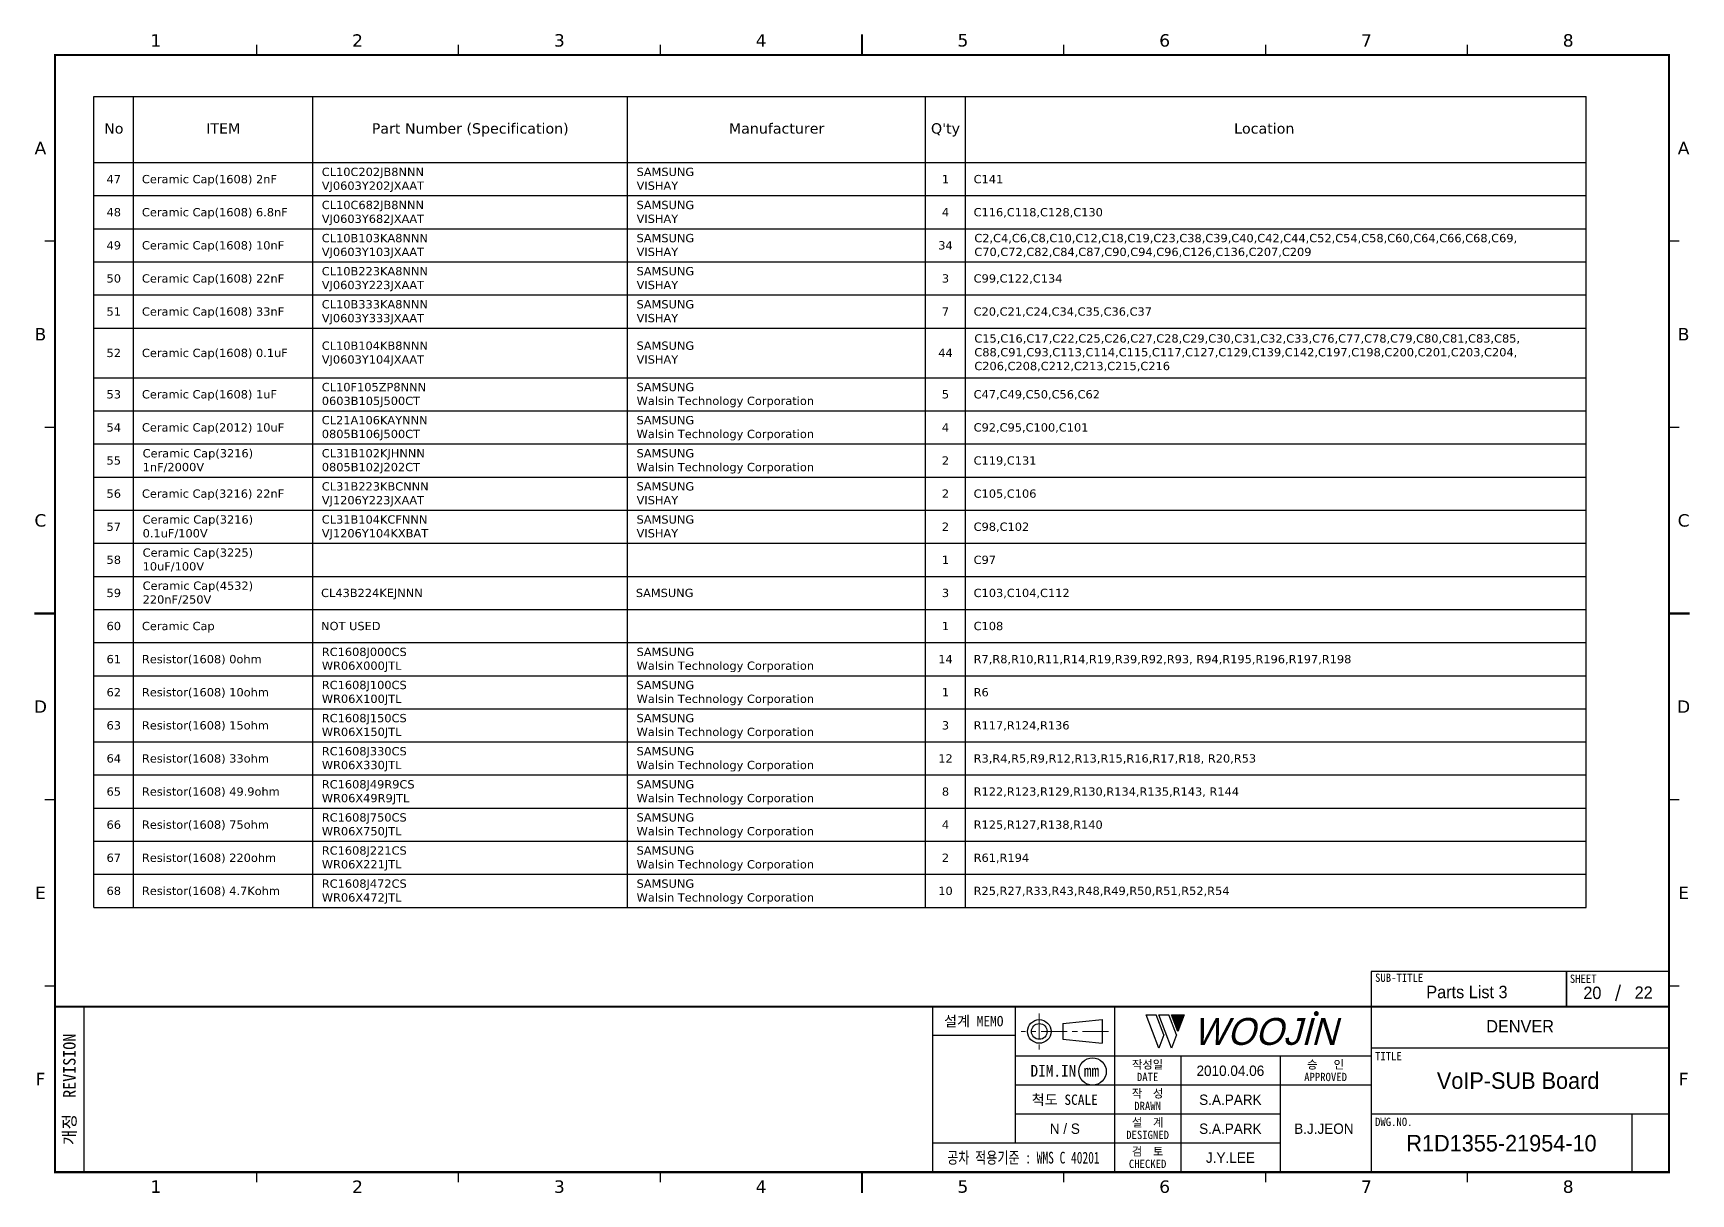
# Model space of a CAD drawing. Extents: x -695 to 953, y -753 to 181.
# Drawn here: x 24.3 to 424.8, y -753.5 to -473 of the extents above; entities that cross this region are included whole.
import ezdxf
from ezdxf.enums import TextEntityAlignment as Align

# ---------------------------------------------------------------- set-up
doc = ezdxf.new("R2010")
doc.units = 0
doc.header["$LTSCALE"] = 5
doc.header["$MEASUREMENT"] = 0
doc.linetypes.add('CENTER', pattern=[2, 1.25, -0.25, 0.25, -0.25])
doc.layers.get('0').update_dxf_attribs({"linetype": 'CONTINUOUS', "lineweight": 25})
doc.layers.add('2', color=2, linetype='CENTER', lineweight=13)
doc.layers.add('4', color=4, linetype='CONTINUOUS', lineweight=18)
for name, color, linetype in [('SHEET', 3, 'CONTINUOUS'), ('문자', 4, 'CONTINUOUS'), ('테두리', 3, 'CONTINUOUS')]:
    doc.layers.add(name, color=color, linetype=linetype)
doc.styles.add('MARK', font='ARLRDBD.TTF')
doc.styles.get("Standard").update_dxf_attribs({"font": 'verdana.ttf'})
doc.styles.add('굴림', font='')
doc.styles.add('굴림체', font='')
doc.styles.get('굴림').set_extended_font_data('Gulim')
doc.styles.get('굴림체').set_extended_font_data('GulimChe')

# ---------------------------------------------------------------- blocks, each defined once
blk = doc.blocks.new('B')
at = {"layer": '문자'}
blk.add_hatch(color=256, dxfattribs=at).paths.add_polyline_path([(13.79, 10), (15.31, 6), (16.84, 10)])
at = {"color": 4, "const_width": 0.6}
blk.add_lwpolyline([(48.46, 10.32, 1), (49.06, 10.32, 1)], format="xyb", close=True, dxfattribs=at)
at = {"layer": '문자'}
for p, q in [((10.73, 2), (7.68, 10)), ((7.68, 10), (10.09, 10)), ((11.94, 5.16), (10.09, 10)), ((10.73, 10), (13.15, 10)), ((13.79, 2), (10.73, 10)), ((14.99, 5.16), (13.15, 10)), ((13.79, 10), (16.84, 10)), ((15.31, 6), (13.79, 10)), ((16.84, 10), (15.31, 6)), ((11.94, 5.16), (10.73, 2)), ((14.99, 5.16), (13.79, 2))]:
    blk.add_line(p, q, dxfattribs=at)
at = {"layer": '문자', "style": 'MARK', "oblique": 15}
blk.add_text('WOOJIN', height=6.5, dxfattribs=at).set_placement((36.4, 6), align=Align.MIDDLE_CENTER)
blk = doc.blocks.new('C')
blk.add_line((15, 285), (15, 285))
at = {"layer": '2'}
for p, q in [((252.83, 53.35), (252.83, 44.65)), ((269.53, 49), (248.48, 49))]:
    blk.add_line(p, q, dxfattribs=at)
at = {"layer": 'SHEET'}
for p, q in [((393.14, 60.3), (392.07, 56.28)), ((22, 55), (22, 15)), ((227, 55), (227, 15)), ((247, 55), (247, 22)), ((271, 55), (271, 15)), ((271, 55), (271, 15)), ((333, 55), (333, 15)), ((247, 48), (227, 48)), ((405, 45), (333, 45)), ((333, 43), (247, 43)), ((287, 43), (287, 15)), ((311, 43), (311, 15)), ((333, 36), (247, 36)), ((311, 29), (247, 29)), ((405, 29), (333, 29)), ((396, 29), (396, 15)), ((311, 22), (227, 22))]:
    blk.add_line(p, q, dxfattribs=at)
at = {"layer": 'SHEET', "color": 4}
for p, q in [((258.53, 50.9), (268.03, 51.85)), ((258.53, 50.9), (258.53, 47.1)), ((268.03, 51.85), (268.03, 46.15)), ((258.53, 47.1), (268.03, 46.15))]:
    blk.add_line(p, q, dxfattribs=at)
at = {"layer": 'SHEET'}
for points in [[(333, 55), (380.19, 55), (380.19, 63.49), (333, 63.49)], [(380.19, 55), (405, 55), (405, 63.49), (380.19, 63.49)]]:
    blk.add_lwpolyline(points, close=True, dxfattribs=at)
at = {"layer": 'SHEET', "color": 4}
for radius in [2.85, 1.9]:
    blk.add_circle((252.83, 49), radius, dxfattribs=at)
at = {"layer": 'SHEET'}
blk.add_circle((265.7, 39.32), 3.32, dxfattribs=at)
at = {"layer": '테두리'}
blk.add_line((405, 285), (405, 15), dxfattribs=at)
for points, const_width in [([(210, 290), (210, 285)], 0.5), ([(15, 285), (15, 15), (405, 15), (405, 285), (15, 285)], 0.5), ([(63.75, 287.5), (63.75, 285)], 0.3), ([(112.5, 287.5), (112.5, 285)], 0.3), ([(161.25, 287.5), (161.25, 285)], 0.3), ([(258.75, 287.5), (258.75, 285)], 0.3), ([(307.5, 287.5), (307.5, 285)], 0.3), ([(356.25, 287.5), (356.25, 285)], 0.3), ([(12.5, 240), (15, 240)], 0.3), ([(407.5, 240), (405, 240)], 0.3), ([(12.5, 195), (15, 195)], 0.3), ([(407.5, 195), (405, 195)], 0.3), ([(10, 150), (15, 150)], 0.5), ([(410, 150), (405, 150)], 0.5), ([(12.5, 105), (15, 105)], 0.3), ([(407.5, 105), (405, 105)], 0.3), ([(12.5, 60), (15, 60)], 0.3), ([(407.5, 60), (405, 60)], 0.3), ([(15, 55), (405, 55)], 0.5), ([(63.75, 12.5), (63.75, 15)], 0.3), ([(112.5, 12.5), (112.5, 15)], 0.3), ([(161.25, 12.5), (161.25, 15)], 0.3), ([(210, 10), (210, 15)], 0.5), ([(258.75, 12.5), (258.75, 15)], 0.3), ([(307.5, 12.5), (307.5, 15)], 0.3), ([(356.25, 12.5), (356.25, 15)], 0.3)]:
    blk.add_lwpolyline(points, dxfattribs=dict(at, const_width=const_width))
blk.add_blockref('B', (271, 43))
at = {"layer": '문자'}
for s, p in [('1', (39.38, 288.5)), ('2', (88.12, 288.5)), ('3', (136.88, 288.5)), ('4', (185.62, 288.5)), ('5', (234.38, 288.5)), ('6', (283.12, 288.5)), ('7', (331.88, 288.5)), ('8', (380.62, 288.5)), ('A', (11.5, 262.5)), ('A', (408.5, 262.5)), ('B', (11.5, 217.5)), ('B', (408.5, 217.5)), ('C', (11.5, 172.5)), ('C', (408.5, 172.5)), ('D', (11.5, 127.5)), ('D', (408.5, 127.5)), ('E', (11.5, 82.5)), ('E', (408.5, 82.5)), ('F', (11.5, 37.5)), ('F', (408.5, 37.5)), ('1', (39.38, 11.5)), ('2', (88.12, 11.5)), ('3', (136.88, 11.5)), ('4', (185.62, 11.5)), ('5', (234.38, 11.5)), ('6', (283.12, 11.5)), ('7', (331.88, 11.5)), ('8', (380.62, 11.5))]:
    blk.add_text(s, height=3, dxfattribs=at).set_placement(p, align=Align.MIDDLE)
at = {"layer": '문자', "style": '굴림체'}
for s, height, p in [('SUB-TITLE', 2, (339.77, 61.98)), ('SHEET', 2, (384.24, 61.74)), ('설계 MEMO', 2.5, (237, 51.5)), ('DIM.IN mm', 2.85, (259, 39.5)), ('작성일', 2, (279, 41)), ('승   인', 2, (322, 41)), ('DATE', 2, (279, 38)), ('APPROVED', 2, (322, 38)), ('척도 SCALE', 2.5, (259, 32.5)), ('작  성', 2, (279, 34)), ('설  계', 2, (279, 27)), ('DRAWN', 2, (279, 31)), ('DESIGNED', 2, (279, 24)), ('검  토', 2, (279, 20)), ('CHECKED', 2, (279, 17))]:
    blk.add_text(s, height=height, dxfattribs=at).set_placement(p, align=Align.MIDDLE_CENTER)
blk.add_text('개정  REVISION', height=3, rotation=90, dxfattribs=at).set_placement((18.5, 35), align=Align.MIDDLE_CENTER)
for s, p in [('TITLE', (333.95, 42.05)), ('DWG.NO.', (333.95, 26.15))]:
    blk.add_text(s, height=2, dxfattribs=at).set_placement(p)
at = {"layer": '문자', "style": '굴림체', "width": 0.75}
blk.add_text('공차 적용기준 : WMS C 40201', height=2.85, dxfattribs=at).set_placement((249, 18.5), align=Align.MIDDLE_CENTER)

msp = doc.modelspace()

# ---------------------------------------------------------------- linework, layer by layer
for p, q in [((39, -488.27), (399.54, -488.27)), ((39, -684.27), (39, -488.27)), ((48.6, -684.27), (48.6, -488.27)), ((91.89, -684.27), (91.89, -488.27)), ((167.94, -684.27), (167.94, -488.27)), ((239.94, -684.27), (239.94, -488.27)), ((249.54, -684.27), (249.54, -488.27)), ((399.54, -684.27), (399.54, -488.27)), ((39, -504.27), (399.54, -504.27)), ((39, -512.27), (399.54, -512.27)), ((39, -520.27), (399.54, -520.27)), ((39, -528.27), (399.54, -528.27)), ((39, -536.27), (399.54, -536.27)), ((39, -544.27), (399.54, -544.27)), ((39, -556.27), (399.54, -556.27)), ((39, -564.27), (399.54, -564.27)), ((39, -572.27), (399.54, -572.27)), ((39, -580.27), (399.54, -580.27)), ((39, -588.27), (399.54, -588.27)), ((39, -596.27), (399.54, -596.27)), ((39, -604.27), (399.54, -604.27)), ((39, -612.27), (399.54, -612.27)), ((39, -620.27), (399.54, -620.27)), ((39, -628.27), (399.54, -628.27)), ((39, -636.27), (399.54, -636.27)), ((39, -644.27), (399.54, -644.27)), ((39, -652.27), (399.54, -652.27)), ((39, -660.27), (399.54, -660.27)), ((39, -668.27), (399.54, -668.27)), ((39, -676.27), (399.54, -676.27)), ((39, -684.27), (399.54, -684.27))]:
    msp.add_line(p, q)

# ---------------------------------------------------------------- block references
msp.add_blockref('C', (14.57, -763.25))

# ---------------------------------------------------------------- texts
for s, height, p in [('No', 2.5, (43.8, -497.27)), ('ITEM', 2.5, (70.25, -497.27)), ('Part Number^J(Specification)', 2.5, (129.92, -497.27)), ('Manufacturer', 2.5, (203.94, -497.27)), ("Q'ty", 2.5, (244.74, -497.27)), ('Location', 2.5, (321.75, -497.27)), ('47', 2, (43.8, -509.27)), ('1', 2, (244.74, -509.27)), ('48', 2, (43.8, -517.27)), ('4', 2, (244.74, -517.27)), ('49', 2, (43.8, -525.27)), ('34', 2, (244.74, -525.27)), ('50', 2, (43.8, -533.27)), ('3', 2, (244.74, -533.27)), ('51', 2, (43.8, -541.27)), ('7', 2, (244.74, -541.27)), ('52', 2, (43.8, -551.27)), ('44', 2, (244.74, -551.27)), ('53', 2, (43.8, -561.27)), ('5', 2, (244.74, -561.27)), ('54', 2, (43.8, -569.27)), ('4', 2, (244.74, -569.27)), ('55', 2, (43.8, -577.27)), ('2', 2, (244.74, -577.27)), ('56', 2, (43.8, -585.27)), ('2', 2, (244.74, -585.27)), ('57', 2, (43.8, -593.27)), ('2', 2, (244.74, -593.27)), ('58', 2, (43.8, -601.27)), ('1', 2, (244.74, -601.27)), ('59', 2, (43.8, -609.27)), ('3', 2, (244.74, -609.27)), ('60', 2, (43.8, -617.27)), ('1', 2, (244.74, -617.27)), ('61', 2, (43.8, -625.27)), ('14', 2, (244.74, -625.27)), ('62', 2, (43.8, -633.27)), ('1', 2, (244.74, -633.27)), ('63', 2, (43.8, -641.27)), ('3', 2, (244.74, -641.27)), ('64', 2, (43.8, -649.27)), ('12', 2, (244.74, -649.27)), ('65', 2, (43.8, -657.27)), ('8', 2, (244.74, -657.27)), ('66', 2, (43.8, -665.27)), ('4', 2, (244.74, -665.27)), ('67', 2, (43.8, -673.27)), ('2', 2, (244.74, -673.27)), ('68', 2, (43.8, -681.27)), ('10', 2, (244.74, -681.27))]:
    msp.add_text(s, height=height).set_placement(p, align=Align.CENTER)
for s, p in [('Ceramic Cap(1608) 2nF', (50.6, -509.27)), ('C141', (251.54, -509.27)), ('Ceramic Cap(1608) 6.8nF', (50.6, -517.27)), ('C116,C118,C128,C130', (251.54, -517.27)), ('Ceramic Cap(1608) 10nF', (50.6, -525.27)), ('Ceramic Cap(1608) 22nF', (50.6, -533.27)), ('C99,C122,C134', (251.54, -533.27)), ('Ceramic Cap(1608) 33nF', (50.6, -541.27)), ('C20,C21,C24,C34,C35,C36,C37', (251.54, -541.27)), ('Ceramic Cap(1608) 0.1uF', (50.6, -551.27)), ('Ceramic Cap(1608) 1uF', (50.6, -561.27)), ('C47,C49,C50,C56,C62', (251.54, -561.27)), ('Ceramic Cap(2012) 10uF', (50.6, -569.27)), ('C92,C95,C100,C101', (251.54, -569.27)), ('C119,C131', (251.54, -577.27)), ('Ceramic Cap(3216) 22nF', (50.6, -585.27)), ('C105,C106', (251.54, -585.27)), ('C98,C102', (251.54, -593.27)), ('C97', (251.54, -601.27)), ('CL43B224KEJNNN', (93.89, -609.27)), ('SAMSUNG', (169.94, -609.27)), ('C103,C104,C112', (251.54, -609.27)), ('Ceramic Cap', (50.6, -617.27)), ('NOT USED', (93.89, -617.27)), ('C108', (251.54, -617.27)), ('Resistor(1608) 0ohm', (50.6, -625.27)), ('R7,R8,R10,R11,R14,R19,R39,R92,R93,^JR94,R195,R196,R197,R198', (251.54, -625.27)), ('Resistor(1608) 10ohm', (50.6, -633.27)), ('R6', (251.54, -633.27)), ('Resistor(1608) 15ohm', (50.6, -641.27)), ('R117,R124,R136', (251.54, -641.27)), ('Resistor(1608) 33ohm', (50.6, -649.27)), ('R3,R4,R5,R9,R12,R13,R15,R16,R17,R18,^JR20,R53', (251.54, -649.27)), ('Resistor(1608) 49.9ohm', (50.6, -657.27)), ('R122,R123,R129,R130,R134,R135,R143,^JR144', (251.54, -657.27)), ('Resistor(1608) 75ohm', (50.6, -665.27)), ('R125,R127,R138,R140', (251.54, -665.27)), ('Resistor(1608) 220ohm', (50.6, -673.27)), ('R61,R194', (251.54, -673.27)), ('Resistor(1608) 4.7Kohm', (50.6, -681.27)), ('R25,R27,R33,R43,R48,R49,R50,R51,R52,R54', (251.54, -681.27))]:
    msp.add_text(s, height=2).set_placement(p)
at = {"color": 4, "style": '굴림'}
for s, p in [('2010.04.06', (313.57, -723.75)), ('S.A.PARK', (313.57, -730.75)), ('S.A.PARK', (313.57, -737.75)), ('B.J.JEON', (336.16, -737.75)), ('J.Y.LEE', (313.57, -744.75))]:
    msp.add_text(s, height=2.5, dxfattribs=at).set_placement(p, align=Align.MIDDLE_CENTER)
at = {"char_height": 2, "attachment_point": 1}
for s, insert, width in [('CL10C202JB8NNN^JVJ0603Y202JXAAT', (94.06, -505.52), 53.4936), ('SAMSUNG^JVISHAY', (170.11, -505.52), 27.3768), ('CL10C682JB8NNN^JVJ0603Y682JXAAT', (94.06, -513.52), 53.4936), ('SAMSUNG^JVISHAY', (170.11, -513.52), 27.3768), ('CL10B103KA8NNN^JVJ0603Y103JXAAT', (94.06, -521.52), 54.1088), ('SAMSUNG^JVISHAY', (170.11, -521.52), 27.3768), ('C2,C4,C6,C8,C10,C12,C18,C19,C23,C38,C39,C40,C42,C44,C52,C54,C58,C60,C64,C66,C68,C69,\\PC70,C72,C82,C84,C87,C90,C94,C96,C126,C136,C207,C209', (251.71, -521.52), 219.7287), ('CL10B223KA8NNN^JVJ0603Y223JXAAT', (94.06, -529.52), 54.1088), ('SAMSUNG^JVISHAY', (170.11, -529.52), 27.3768), ('CL10B333KA8NNN^JVJ0603Y333JXAAT', (94.06, -537.52), 54.1088), ('SAMSUNG^JVISHAY', (170.11, -537.52), 27.3768), ('CL10B104KB8NNN^JVJ0603Y104JXAAT', (94.06, -547.52), 54.1142), ('SAMSUNG^JVISHAY', (170.11, -547.52), 27.3768), ('C15,C16,C17,C22,C25,C26,C27,C28,C29,C30,C31,C32,C33,C76,C77,C78,C79,C80,C81,C83,C85,\\PC88,C91,C93,C113,C114,C115,C117,C127,C129,C139,C142,C197,C198,C200,C201,C203,C204,\\PC206,C208,C212,C213,C215,C216', (251.71, -545.77), 318.9281), ('CL10F105ZP8NNN^J0603B105J500CT', (94.06, -557.52), 52.1451), ('SAMSUNG^JWalsin Technology Corporation', (170.11, -557.52), 59.4856), ('CL21A106KAYNNN^J0805B106J500CT', (94.06, -565.52), 52.6313), ('SAMSUNG^JWalsin Technology Corporation', (170.11, -565.52), 59.4856), ('Ceramic Cap(3216)^J1nF/2000V', (50.77, -573.52), 44.8193), ('CL31B102KJHNNN^J0805B102J202CT', (94.06, -573.52), 52.3815), ('SAMSUNG^JWalsin Technology Corporation', (170.11, -573.52), 59.4856), ('CL31B223KBCNNN^JVJ1206Y223JXAAT', (94.06, -581.52), 54.2861), ('SAMSUNG^JVISHAY', (170.11, -581.52), 27.3768), ('Ceramic Cap(3216)^J0.1uF/100V', (50.77, -589.52), 45.82), ('CL31B104KCFNNN^JVJ1206Y104KXBAT', (94.06, -589.52), 54.642), ('SAMSUNG^JVISHAY', (170.11, -589.52), 27.3768), ('Ceramic Cap(3225)^J10uF/100V', (50.77, -597.52), 44.8193), ('Ceramic Cap(4532)^J220nF/250V', (50.77, -605.52), 46.5682), ('RC1608J000CS^JWR06X000JTL', (94.06, -621.52), 43.5299), ('SAMSUNG^JWalsin Technology Corporation', (170.11, -621.52), 59.4856), ('RC1608J100CS^JWR06X100JTL', (94.06, -629.52), 43.5299), ('SAMSUNG^JWalsin Technology Corporation', (170.11, -629.52), 59.4856), ('RC1608J150CS^JWR06X150JTL', (94.06, -637.52), 43.5299), ('SAMSUNG^JWalsin Technology Corporation', (170.11, -637.52), 59.4856), ('RC1608J330CS^JWR06X330JTL', (94.06, -645.52), 43.5299), ('SAMSUNG^JWalsin Technology Corporation', (170.11, -645.52), 59.4856), ('RC1608J49R9CS^JWR06X49R9JTL', (94.06, -653.52), 47.3553), ('SAMSUNG^JWalsin Technology Corporation', (170.11, -653.52), 59.4856), ('RC1608J750CS^JWR06X750JTL', (94.06, -661.52), 43.5299), ('SAMSUNG^JWalsin Technology Corporation', (170.11, -661.52), 59.4856), ('RC1608J221CS^JWR06X221JTL', (94.06, -669.52), 43.5299), ('SAMSUNG^JWalsin Technology Corporation', (170.11, -669.52), 59.4856), ('RC1608J472CS^JWR06X472JTL', (94.06, -677.52), 43.5299), ('SAMSUNG^JWalsin Technology Corporation', (170.11, -677.52), 59.4856)]:
    msp.add_mtext(s, dxfattribs=dict(at, insert=insert, width=width))
at = {"layer": '4', "style": '굴림'}
for s, p in [('Parts List 3', (370.72, -704.71)), ('20', (401.03, -704.92)), ('22', (413.42, -704.86)), ('DENVER', (383.57, -713))]:
    msp.add_text(s, height=3, dxfattribs=at).set_placement(p, align=Align.MIDDLE_CENTER)
at = {"layer": '문자', "style": '굴림'}
for s, height, p in [('VoIP-SUB Board', 4, (383.09, -726.13)), ('N / S', 2.5, (273.57, -737.75)), ('R1D1355-21954-10', 4, (379.07, -741.25))]:
    msp.add_text(s, height=height, dxfattribs=at).set_placement(p, align=Align.MIDDLE_CENTER)

doc.saveas('drawing.dxf')
